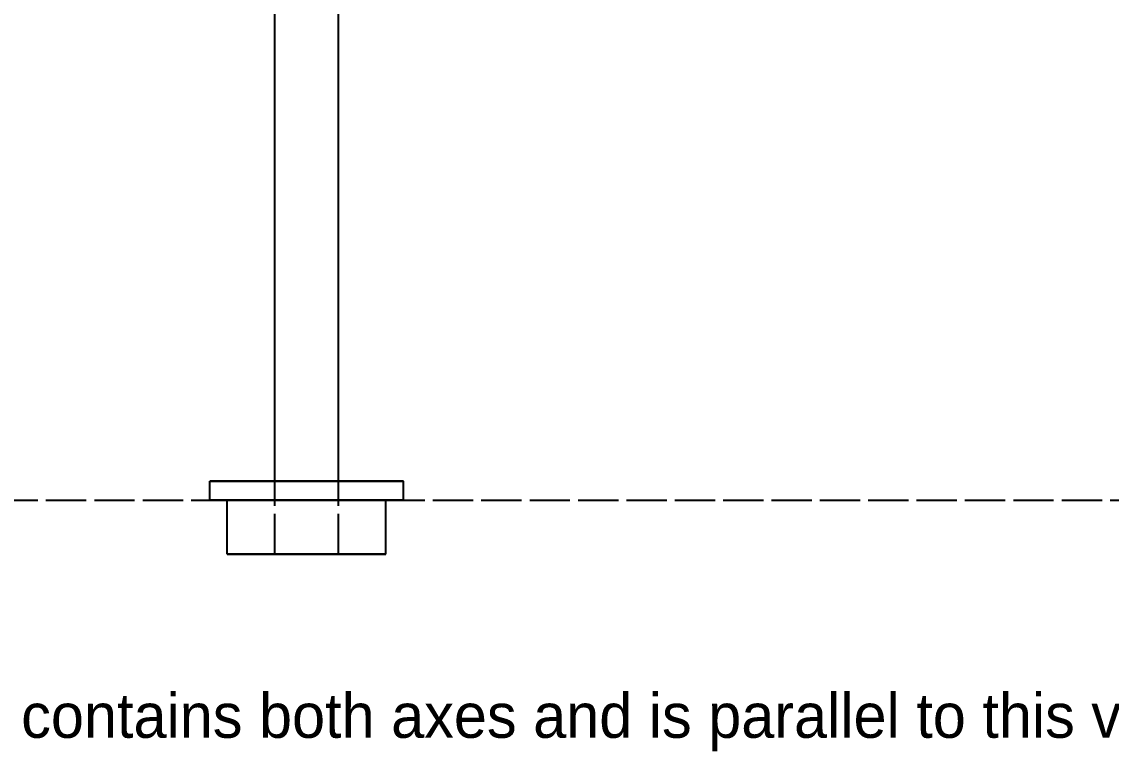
# Model space of a CAD drawing. Header units: millimetres. Extents: x -13 to 276, y -50 to 157.
# Drawn here: x 16.28 to 50.6, y 64.59 to 87.58 of the extents above; entities that cross this region are included whole.
import ezdxf

# ---------------------------------------------------------------- set-up
doc = ezdxf.new("R2010")
doc.units = ezdxf.units.MM
doc.linetypes.add('DASHED', pattern=[1.524, 1.27, -0.254])
for name, color, linetype in [('HIDDEN', 8, 'DASHED'), ('TEXT', 7, 'CONTINUOUS'), ('VISIBLE', 7, 'CONTINUOUS')]:
    doc.layers.add(name, color=color, linetype=linetype)

msp = doc.modelspace()

# ---------------------------------------------------------------- linework, layer by layer
at = {"layer": 'HIDDEN'}
msp.add_line((-1.25, 72.5), (51.75, 72.5), dxfattribs=at)
for points in [[(22.2, 73.1), (22.29683, 73.1), (22.39365, 73.1), (22.49048, 73.1), (22.5873, 73.1), (22.68413, 73.1), (22.78095, 73.1), (22.87778, 73.1), (22.9746, 73.1), (23.07143, 73.1), (23.16825, 73.1), (23.26508, 73.1), (23.3619, 73.1), (23.45873, 73.1), (23.55556, 73.1), (23.65238, 73.1), (23.74921, 73.1), (23.84603, 73.1), (23.94286, 73.1), (24.03968, 73.1), (24.13651, 73.1), (24.23333, 73.1), (24.33016, 73.1), (24.42698, 73.1), (24.52381, 73.1), (24.62063, 73.1), (24.71746, 73.1), (24.81429, 73.1), (24.91111, 73.1), (25.00794, 73.1), (25.10476, 73.1), (25.20159, 73.1), (25.29841, 73.1), (25.39524, 73.1), (25.49206, 73.1), (25.58889, 73.1), (25.68571, 73.1), (25.78254, 73.1), (25.87937, 73.1), (25.97619, 73.1), (26.07302, 73.1), (26.16984, 73.1), (26.26667, 73.1), (26.36349, 73.1), (26.46032, 73.1), (26.55714, 73.1), (26.65397, 73.1), (26.75079, 73.1), (26.84762, 73.1), (26.94444, 73.1), (27.04127, 73.1), (27.1381, 73.1), (27.23492, 73.1), (27.33175, 73.1), (27.42857, 73.1), (27.5254, 73.1), (27.62222, 73.1), (27.71905, 73.1), (27.81587, 73.1), (27.9127, 73.1), (28.00952, 73.1), (28.10635, 73.1), (28.20317, 73.1), (28.3, 73.1)], [(26.25, 73.1), (26.21825, 73.1), (26.18651, 73.1), (26.15476, 73.1), (26.12302, 73.1), (26.09127, 73.1), (26.05952, 73.1), (26.02778, 73.1), (25.99603, 73.1), (25.96429, 73.1), (25.93254, 73.1), (25.90079, 73.1), (25.86905, 73.1), (25.8373, 73.1), (25.80556, 73.1), (25.77381, 73.1), (25.74206, 73.1), (25.71032, 73.1), (25.67857, 73.1), (25.64683, 73.1), (25.61508, 73.1), (25.58333, 73.1), (25.55159, 73.1), (25.51984, 73.1), (25.4881, 73.1), (25.45635, 73.1), (25.4246, 73.1), (25.39286, 73.1), (25.36111, 73.1), (25.32937, 73.1), (25.29762, 73.1), (25.26587, 73.1), (25.23413, 73.1), (25.20238, 73.1), (25.17063, 73.1), (25.13889, 73.1), (25.10714, 73.1), (25.0754, 73.1), (25.04365, 73.1), (25.0119, 73.1), (24.98016, 73.1), (24.94841, 73.1), (24.91667, 73.1), (24.88492, 73.1), (24.85317, 73.1), (24.82143, 73.1), (24.78968, 73.1), (24.75794, 73.1), (24.72619, 73.1), (24.69444, 73.1), (24.6627, 73.1), (24.63095, 73.1), (24.59921, 73.1), (24.56746, 73.1), (24.53571, 73.1), (24.50397, 73.1), (24.47222, 73.1), (24.44048, 73.1), (24.40873, 73.1), (24.37698, 73.1), (24.34524, 73.1), (24.31349, 73.1), (24.28175, 73.1), (24.25, 73.1)], [(24.25, 73.1), (24.28175, 73.1), (24.31349, 73.1), (24.34524, 73.1), (24.37698, 73.1), (24.40873, 73.1), (24.44048, 73.1), (24.47222, 73.1), (24.50397, 73.1), (24.53571, 73.1), (24.56746, 73.1), (24.59921, 73.1), (24.63095, 73.1), (24.6627, 73.1), (24.69444, 73.1), (24.72619, 73.1), (24.75794, 73.1), (24.78968, 73.1), (24.82143, 73.1), (24.85317, 73.1), (24.88492, 73.1), (24.91667, 73.1), (24.94841, 73.1), (24.98016, 73.1), (25.0119, 73.1), (25.04365, 73.1), (25.0754, 73.1), (25.10714, 73.1), (25.13889, 73.1), (25.17063, 73.1), (25.20238, 73.1), (25.23413, 73.1), (25.26587, 73.1), (25.29762, 73.1), (25.32937, 73.1), (25.36111, 73.1), (25.39286, 73.1), (25.4246, 73.1), (25.45635, 73.1), (25.4881, 73.1), (25.51984, 73.1), (25.55159, 73.1), (25.58333, 73.1), (25.61508, 73.1), (25.64683, 73.1), (25.67857, 73.1), (25.71032, 73.1), (25.74206, 73.1), (25.77381, 73.1), (25.80556, 73.1), (25.8373, 73.1), (25.86905, 73.1), (25.90079, 73.1), (25.93254, 73.1), (25.96429, 73.1), (25.99603, 73.1), (26.02778, 73.1), (26.05952, 73.1), (26.09127, 73.1), (26.12302, 73.1), (26.15476, 73.1), (26.18651, 73.1), (26.21825, 73.1), (26.25, 73.1)], [(24.25, 70.8), (24.25, 73.1)], [(24.25, 70.8), (24.25, 73.1)], [(26.25, 70.8), (26.25, 73.1)], [(26.25, 70.8), (26.25, 73.1)], [(22.2, 72.5), (22.29683, 72.5), (22.39365, 72.5), (22.49048, 72.5), (22.5873, 72.5), (22.68413, 72.5), (22.78095, 72.5), (22.87778, 72.5), (22.9746, 72.5), (23.07143, 72.5), (23.16825, 72.5), (23.26508, 72.5), (23.3619, 72.5), (23.45873, 72.5), (23.55556, 72.5), (23.65238, 72.5), (23.74921, 72.5), (23.84603, 72.5), (23.94286, 72.5), (24.03968, 72.5), (24.13651, 72.5), (24.23333, 72.5), (24.33016, 72.5), (24.42698, 72.5), (24.52381, 72.5), (24.62063, 72.5), (24.71746, 72.5), (24.81429, 72.5), (24.91111, 72.5), (25.00794, 72.5), (25.10476, 72.5), (25.20159, 72.5), (25.29841, 72.5), (25.39524, 72.5), (25.49206, 72.5), (25.58889, 72.5), (25.68571, 72.5), (25.78254, 72.5), (25.87937, 72.5), (25.97619, 72.5), (26.07302, 72.5), (26.16984, 72.5), (26.26667, 72.5), (26.36349, 72.5), (26.46032, 72.5), (26.55714, 72.5), (26.65397, 72.5), (26.75079, 72.5), (26.84762, 72.5), (26.94444, 72.5), (27.04127, 72.5), (27.1381, 72.5), (27.23492, 72.5), (27.33175, 72.5), (27.42857, 72.5), (27.5254, 72.5), (27.62222, 72.5), (27.71905, 72.5), (27.81587, 72.5), (27.9127, 72.5), (28.00952, 72.5), (28.10635, 72.5), (28.20317, 72.5), (28.3, 72.5)], [(27.75, 72.5), (27.67063, 72.5), (27.59127, 72.5), (27.5119, 72.5), (27.43254, 72.5), (27.35317, 72.5), (27.27381, 72.5), (27.19444, 72.5), (27.11508, 72.5), (27.03571, 72.5), (26.95635, 72.5), (26.87698, 72.5), (26.79762, 72.5), (26.71825, 72.5), (26.63889, 72.5), (26.55952, 72.5), (26.48016, 72.5), (26.40079, 72.5), (26.32143, 72.5), (26.24206, 72.5), (26.1627, 72.5), (26.08333, 72.5), (26.00397, 72.5), (25.9246, 72.5), (25.84524, 72.5), (25.76587, 72.5), (25.68651, 72.5), (25.60714, 72.5), (25.52778, 72.5), (25.44841, 72.5), (25.36905, 72.5), (25.28968, 72.5), (25.21032, 72.5), (25.13095, 72.5), (25.05159, 72.5), (24.97222, 72.5), (24.89286, 72.5), (24.81349, 72.5), (24.73413, 72.5), (24.65476, 72.5), (24.5754, 72.5), (24.49603, 72.5), (24.41667, 72.5), (24.3373, 72.5), (24.25794, 72.5), (24.17857, 72.5), (24.09921, 72.5), (24.01984, 72.5), (23.94048, 72.5), (23.86111, 72.5), (23.78175, 72.5), (23.70238, 72.5), (23.62302, 72.5), (23.54365, 72.5), (23.46429, 72.5), (23.38492, 72.5), (23.30556, 72.5), (23.22619, 72.5), (23.14683, 72.5), (23.06746, 72.5), (22.9881, 72.5), (22.90873, 72.5), (22.82937, 72.5), (22.75, 72.5)], [(22.75, 72.5), (22.82937, 72.5), (22.90873, 72.5), (22.9881, 72.5), (23.06746, 72.5), (23.14683, 72.5), (23.22619, 72.5), (23.30556, 72.5), (23.38492, 72.5), (23.46429, 72.5), (23.54365, 72.5), (23.62302, 72.5), (23.70238, 72.5), (23.78175, 72.5), (23.86111, 72.5), (23.94048, 72.5), (24.01984, 72.5), (24.09921, 72.5), (24.17857, 72.5), (24.25794, 72.5), (24.3373, 72.5), (24.41667, 72.5), (24.49603, 72.5), (24.5754, 72.5), (24.65476, 72.5), (24.73413, 72.5), (24.81349, 72.5), (24.89286, 72.5), (24.97222, 72.5), (25.05159, 72.5), (25.13095, 72.5), (25.21032, 72.5), (25.28968, 72.5), (25.36905, 72.5), (25.44841, 72.5), (25.52778, 72.5), (25.60714, 72.5), (25.68651, 72.5), (25.76587, 72.5), (25.84524, 72.5), (25.9246, 72.5), (26.00397, 72.5), (26.08333, 72.5), (26.1627, 72.5), (26.24206, 72.5), (26.32143, 72.5), (26.40079, 72.5), (26.48016, 72.5), (26.55952, 72.5), (26.63889, 72.5), (26.71825, 72.5), (26.79762, 72.5), (26.87698, 72.5), (26.95635, 72.5), (27.03571, 72.5), (27.11508, 72.5), (27.19444, 72.5), (27.27381, 72.5), (27.35317, 72.5), (27.43254, 72.5), (27.5119, 72.5), (27.59127, 72.5), (27.67063, 72.5), (27.75, 72.5)], [(22.75, 70.8), (22.82937, 70.8), (22.90873, 70.8), (22.9881, 70.8), (23.06746, 70.8), (23.14683, 70.8), (23.22619, 70.8), (23.30556, 70.8), (23.38492, 70.8), (23.46429, 70.8), (23.54365, 70.8), (23.62302, 70.8), (23.70238, 70.8), (23.78175, 70.8), (23.86111, 70.8), (23.94048, 70.8), (24.01984, 70.8), (24.09921, 70.8), (24.17857, 70.8), (24.25794, 70.8), (24.3373, 70.8), (24.41667, 70.8), (24.49603, 70.8), (24.5754, 70.8), (24.65476, 70.8), (24.73413, 70.8), (24.81349, 70.8), (24.89286, 70.8), (24.97222, 70.8), (25.05159, 70.8), (25.13095, 70.8), (25.21032, 70.8), (25.28968, 70.8), (25.36905, 70.8), (25.44841, 70.8), (25.52778, 70.8), (25.60714, 70.8), (25.68651, 70.8), (25.76587, 70.8), (25.84524, 70.8), (25.9246, 70.8), (26.00397, 70.8), (26.08333, 70.8), (26.1627, 70.8), (26.24206, 70.8), (26.32143, 70.8), (26.40079, 70.8), (26.48016, 70.8), (26.55952, 70.8), (26.63889, 70.8), (26.71825, 70.8), (26.79762, 70.8), (26.87698, 70.8), (26.95635, 70.8), (27.03571, 70.8), (27.11508, 70.8), (27.19444, 70.8), (27.27381, 70.8), (27.35317, 70.8), (27.43254, 70.8), (27.5119, 70.8), (27.59127, 70.8), (27.67063, 70.8), (27.75, 70.8)], [(26.25, 70.8), (26.21825, 70.8), (26.18651, 70.8), (26.15476, 70.8), (26.12302, 70.8), (26.09127, 70.8), (26.05952, 70.8), (26.02778, 70.8), (25.99603, 70.8), (25.96429, 70.8), (25.93254, 70.8), (25.90079, 70.8), (25.86905, 70.8), (25.8373, 70.8), (25.80556, 70.8), (25.77381, 70.8), (25.74206, 70.8), (25.71032, 70.8), (25.67857, 70.8), (25.64683, 70.8), (25.61508, 70.8), (25.58333, 70.8), (25.55159, 70.8), (25.51984, 70.8), (25.4881, 70.8), (25.45635, 70.8), (25.4246, 70.8), (25.39286, 70.8), (25.36111, 70.8), (25.32937, 70.8), (25.29762, 70.8), (25.26587, 70.8), (25.23413, 70.8), (25.20238, 70.8), (25.17063, 70.8), (25.13889, 70.8), (25.10714, 70.8), (25.0754, 70.8), (25.04365, 70.8), (25.0119, 70.8), (24.98016, 70.8), (24.94841, 70.8), (24.91667, 70.8), (24.88492, 70.8), (24.85317, 70.8), (24.82143, 70.8), (24.78968, 70.8), (24.75794, 70.8), (24.72619, 70.8), (24.69444, 70.8), (24.6627, 70.8), (24.63095, 70.8), (24.59921, 70.8), (24.56746, 70.8), (24.53571, 70.8), (24.50397, 70.8), (24.47222, 70.8), (24.44048, 70.8), (24.40873, 70.8), (24.37698, 70.8), (24.34524, 70.8), (24.31349, 70.8), (24.28175, 70.8), (24.25, 70.8)], [(24.25, 70.8), (24.28175, 70.8), (24.31349, 70.8), (24.34524, 70.8), (24.37698, 70.8), (24.40873, 70.8), (24.44048, 70.8), (24.47222, 70.8), (24.50397, 70.8), (24.53571, 70.8), (24.56746, 70.8), (24.59921, 70.8), (24.63095, 70.8), (24.6627, 70.8), (24.69444, 70.8), (24.72619, 70.8), (24.75794, 70.8), (24.78968, 70.8), (24.82143, 70.8), (24.85317, 70.8), (24.88492, 70.8), (24.91667, 70.8), (24.94841, 70.8), (24.98016, 70.8), (25.0119, 70.8), (25.04365, 70.8), (25.0754, 70.8), (25.10714, 70.8), (25.13889, 70.8), (25.17063, 70.8), (25.20238, 70.8), (25.23413, 70.8), (25.26587, 70.8), (25.29762, 70.8), (25.32937, 70.8), (25.36111, 70.8), (25.39286, 70.8), (25.4246, 70.8), (25.45635, 70.8), (25.4881, 70.8), (25.51984, 70.8), (25.55159, 70.8), (25.58333, 70.8), (25.61508, 70.8), (25.64683, 70.8), (25.67857, 70.8), (25.71032, 70.8), (25.74206, 70.8), (25.77381, 70.8), (25.80556, 70.8), (25.8373, 70.8), (25.86905, 70.8), (25.90079, 70.8), (25.93254, 70.8), (25.96429, 70.8), (25.99603, 70.8), (26.02778, 70.8), (26.05952, 70.8), (26.09127, 70.8), (26.12302, 70.8), (26.15476, 70.8), (26.18651, 70.8), (26.21825, 70.8), (26.25, 70.8)], [(26.25, 70.8), (26.21825, 70.8), (26.18651, 70.8), (26.15476, 70.8), (26.12302, 70.8), (26.09127, 70.8), (26.05952, 70.8), (26.02778, 70.8), (25.99603, 70.8), (25.96429, 70.8), (25.93254, 70.8), (25.90079, 70.8), (25.86905, 70.8), (25.8373, 70.8), (25.80556, 70.8), (25.77381, 70.8), (25.74206, 70.8), (25.71032, 70.8), (25.67857, 70.8), (25.64683, 70.8), (25.61508, 70.8), (25.58333, 70.8), (25.55159, 70.8), (25.51984, 70.8), (25.4881, 70.8), (25.45635, 70.8), (25.4246, 70.8), (25.39286, 70.8), (25.36111, 70.8), (25.32937, 70.8), (25.29762, 70.8), (25.26587, 70.8), (25.23413, 70.8), (25.20238, 70.8), (25.17063, 70.8), (25.13889, 70.8), (25.10714, 70.8), (25.0754, 70.8), (25.04365, 70.8), (25.0119, 70.8), (24.98016, 70.8), (24.94841, 70.8), (24.91667, 70.8), (24.88492, 70.8), (24.85317, 70.8), (24.82143, 70.8), (24.78968, 70.8), (24.75794, 70.8), (24.72619, 70.8), (24.69444, 70.8), (24.6627, 70.8), (24.63095, 70.8), (24.59921, 70.8), (24.56746, 70.8), (24.53571, 70.8), (24.50397, 70.8), (24.47222, 70.8), (24.44048, 70.8), (24.40873, 70.8), (24.37698, 70.8), (24.34524, 70.8), (24.31349, 70.8), (24.28175, 70.8), (24.25, 70.8)], [(24.25, 70.8), (24.28175, 70.8), (24.31349, 70.8), (24.34524, 70.8), (24.37698, 70.8), (24.40873, 70.8), (24.44048, 70.8), (24.47222, 70.8), (24.50397, 70.8), (24.53571, 70.8), (24.56746, 70.8), (24.59921, 70.8), (24.63095, 70.8), (24.6627, 70.8), (24.69444, 70.8), (24.72619, 70.8), (24.75794, 70.8), (24.78968, 70.8), (24.82143, 70.8), (24.85317, 70.8), (24.88492, 70.8), (24.91667, 70.8), (24.94841, 70.8), (24.98016, 70.8), (25.0119, 70.8), (25.04365, 70.8), (25.0754, 70.8), (25.10714, 70.8), (25.13889, 70.8), (25.17063, 70.8), (25.20238, 70.8), (25.23413, 70.8), (25.26587, 70.8), (25.29762, 70.8), (25.32937, 70.8), (25.36111, 70.8), (25.39286, 70.8), (25.4246, 70.8), (25.45635, 70.8), (25.4881, 70.8), (25.51984, 70.8), (25.55159, 70.8), (25.58333, 70.8), (25.61508, 70.8), (25.64683, 70.8), (25.67857, 70.8), (25.71032, 70.8), (25.74206, 70.8), (25.77381, 70.8), (25.80556, 70.8), (25.8373, 70.8), (25.86905, 70.8), (25.90079, 70.8), (25.93254, 70.8), (25.96429, 70.8), (25.99603, 70.8), (26.02778, 70.8), (26.05952, 70.8), (26.09127, 70.8), (26.12302, 70.8), (26.15476, 70.8), (26.18651, 70.8), (26.21825, 70.8), (26.25, 70.8)]]:
    msp.add_lwpolyline(points, dxfattribs=at)
at = {"layer": 'VISIBLE'}
for points in [[(24.25, 73.1), (24.25, 89)], [(26.25, 73.1), (26.25, 89)], [(28.3, 73.1), (28.20317, 73.1), (28.10635, 73.1), (28.00952, 73.1), (27.9127, 73.1), (27.81587, 73.1), (27.71905, 73.1), (27.62222, 73.1), (27.5254, 73.1), (27.42857, 73.1), (27.33175, 73.1), (27.23492, 73.1), (27.1381, 73.1), (27.04127, 73.1), (26.94444, 73.1), (26.84762, 73.1), (26.75079, 73.1), (26.65397, 73.1), (26.55714, 73.1), (26.46032, 73.1), (26.36349, 73.1), (26.26667, 73.1), (26.16984, 73.1), (26.07302, 73.1), (25.97619, 73.1), (25.87937, 73.1), (25.78254, 73.1), (25.68571, 73.1), (25.58889, 73.1), (25.49206, 73.1), (25.39524, 73.1), (25.29841, 73.1), (25.20159, 73.1), (25.10476, 73.1), (25.00794, 73.1), (24.91111, 73.1), (24.81429, 73.1), (24.71746, 73.1), (24.62063, 73.1), (24.52381, 73.1), (24.42698, 73.1), (24.33016, 73.1), (24.23333, 73.1), (24.13651, 73.1), (24.03968, 73.1), (23.94286, 73.1), (23.84603, 73.1), (23.74921, 73.1), (23.65238, 73.1), (23.55556, 73.1), (23.45873, 73.1), (23.3619, 73.1), (23.26508, 73.1), (23.16825, 73.1), (23.07143, 73.1), (22.9746, 73.1), (22.87778, 73.1), (22.78095, 73.1), (22.68413, 73.1), (22.5873, 73.1), (22.49048, 73.1), (22.39365, 73.1), (22.29683, 73.1), (22.2, 73.1)], [(22.2, 72.5), (22.2, 73.1)], [(28.3, 72.5), (28.3, 73.1)], [(28.3, 72.5), (28.20317, 72.5), (28.10635, 72.5), (28.00952, 72.5), (27.9127, 72.5), (27.81587, 72.5), (27.71905, 72.5), (27.62222, 72.5), (27.5254, 72.5), (27.42857, 72.5), (27.33175, 72.5), (27.23492, 72.5), (27.1381, 72.5), (27.04127, 72.5), (26.94444, 72.5), (26.84762, 72.5), (26.75079, 72.5), (26.65397, 72.5), (26.55714, 72.5), (26.46032, 72.5), (26.36349, 72.5), (26.26667, 72.5), (26.16984, 72.5), (26.07302, 72.5), (25.97619, 72.5), (25.87937, 72.5), (25.78254, 72.5), (25.68571, 72.5), (25.58889, 72.5), (25.49206, 72.5), (25.39524, 72.5), (25.29841, 72.5), (25.20159, 72.5), (25.10476, 72.5), (25.00794, 72.5), (24.91111, 72.5), (24.81429, 72.5), (24.71746, 72.5), (24.62063, 72.5), (24.52381, 72.5), (24.42698, 72.5), (24.33016, 72.5), (24.23333, 72.5), (24.13651, 72.5), (24.03968, 72.5), (23.94286, 72.5), (23.84603, 72.5), (23.74921, 72.5), (23.65238, 72.5), (23.55556, 72.5), (23.45873, 72.5), (23.3619, 72.5), (23.26508, 72.5), (23.16825, 72.5), (23.07143, 72.5), (22.9746, 72.5), (22.87778, 72.5), (22.78095, 72.5), (22.68413, 72.5), (22.5873, 72.5), (22.49048, 72.5), (22.39365, 72.5), (22.29683, 72.5), (22.2, 72.5)], [(22.75, 70.8), (22.75, 72.5)], [(27.75, 70.8), (27.75, 72.5)], [(27.75, 70.8), (27.67063, 70.8), (27.59127, 70.8), (27.5119, 70.8), (27.43254, 70.8), (27.35317, 70.8), (27.27381, 70.8), (27.19444, 70.8), (27.11508, 70.8), (27.03571, 70.8), (26.95635, 70.8), (26.87698, 70.8), (26.79762, 70.8), (26.71825, 70.8), (26.63889, 70.8), (26.55952, 70.8), (26.48016, 70.8), (26.40079, 70.8), (26.32143, 70.8), (26.24206, 70.8), (26.1627, 70.8), (26.08333, 70.8), (26.00397, 70.8), (25.9246, 70.8), (25.84524, 70.8), (25.76587, 70.8), (25.68651, 70.8), (25.60714, 70.8), (25.52778, 70.8), (25.44841, 70.8), (25.36905, 70.8), (25.28968, 70.8), (25.21032, 70.8), (25.13095, 70.8), (25.05159, 70.8), (24.97222, 70.8), (24.89286, 70.8), (24.81349, 70.8), (24.73413, 70.8), (24.65476, 70.8), (24.5754, 70.8), (24.49603, 70.8), (24.41667, 70.8), (24.3373, 70.8), (24.25794, 70.8), (24.17857, 70.8), (24.09921, 70.8), (24.01984, 70.8), (23.94048, 70.8), (23.86111, 70.8), (23.78175, 70.8), (23.70238, 70.8), (23.62302, 70.8), (23.54365, 70.8), (23.46429, 70.8), (23.38492, 70.8), (23.30556, 70.8), (23.22619, 70.8), (23.14683, 70.8), (23.06746, 70.8), (22.9881, 70.8), (22.90873, 70.8), (22.82937, 70.8), (22.75, 70.8)]]:
    msp.add_lwpolyline(points, dxfattribs=at)

# ---------------------------------------------------------------- texts
at = {"layer": 'TEXT'}
msp.add_text('Section plane A-A contains both axes and is parallel to this view: cutting line shown on the side view', height=1.4, dxfattribs=at).set_placement((0.75, 65.01))

doc.saveas('drawing.dxf')
